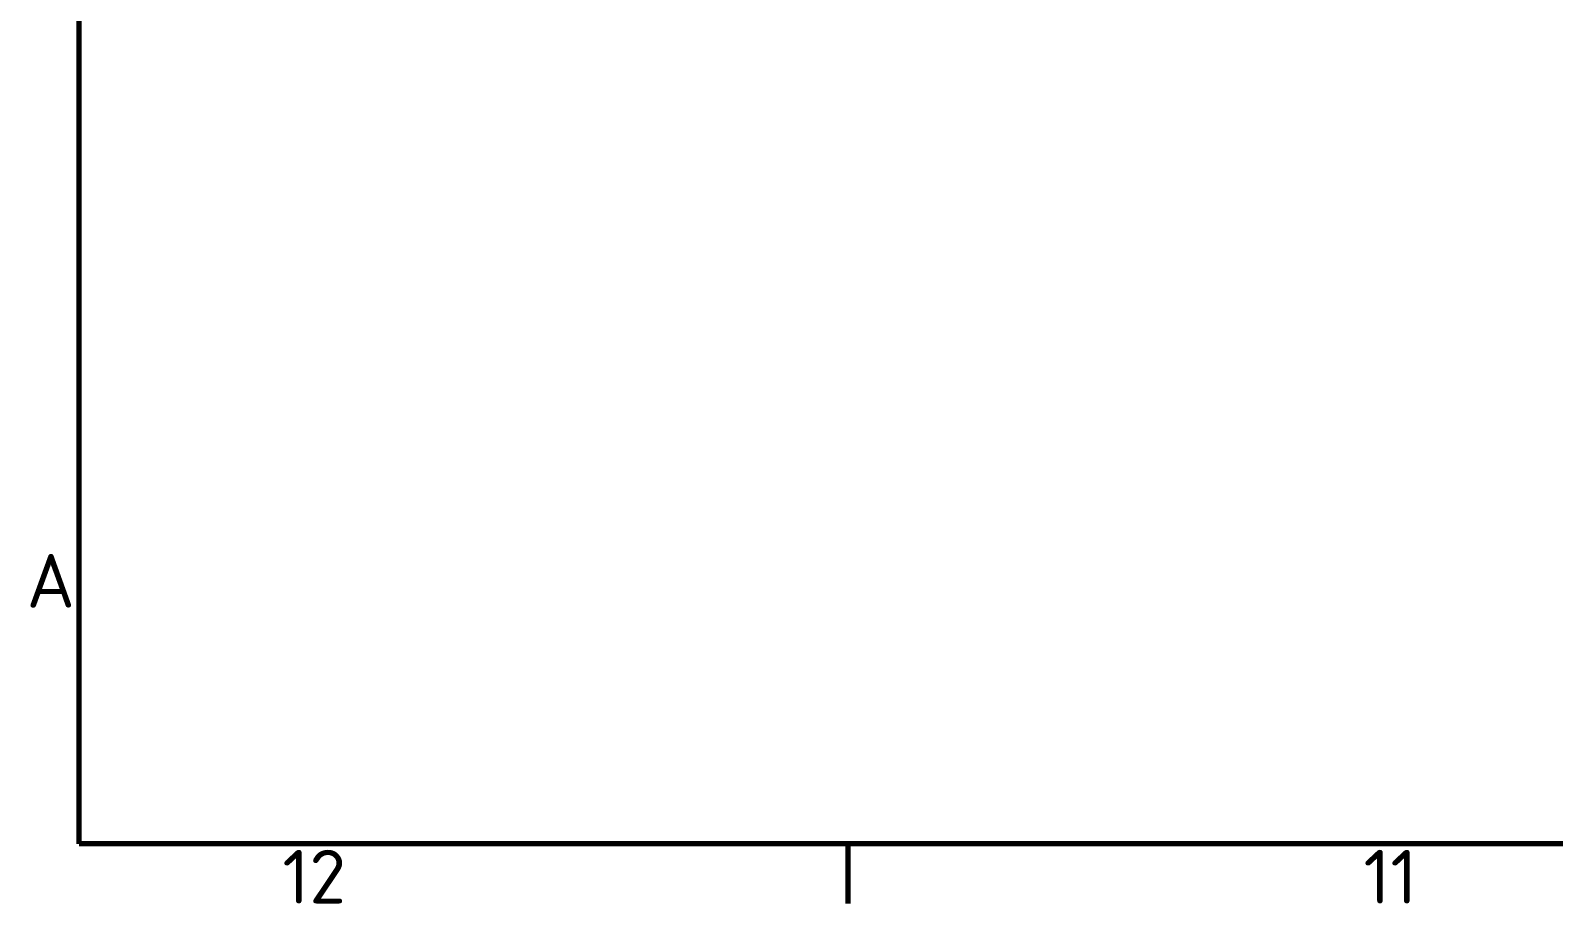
# Model space of a CAD drawing. Header units: millimetres. Extents: x 0 to 3089, y -40 to 1485.
# Drawn here: x 42.1 to 290.1, y 40.3 to 182.5 of the extents above; entities that cross this region are included whole.
import ezdxf

# ---------------------------------------------------------------- set-up
doc = ezdxf.new("R2010")
doc.units = ezdxf.units.MM
doc.header["$LTSCALE"] = 2.5
doc.layers.add('Rahmen (ISO)', color=7, linetype='Continuous', lineweight=70)
doc.styles.add('Notiztext (DIN)', font='isocpeur.ttf')

# ---------------------------------------------------------------- blocks, each defined once
blk = doc.blocks.new('Ränder Standardrahmen')
at = {"layer": 'Rahmen (ISO)'}
blk.add_line((70.083, 20), (70.083, 16.1), dxfattribs=at)
at = {"layer": 'Rahmen (ISO)', "flags": 128}
blk.add_lwpolyline([(20, 20), (20, 574), (821, 574), (821, 20), (20, 20)], dxfattribs=at)
at = {"layer": 'Rahmen (ISO)', "char_height": 3.5, "attachment_point": 7, "style": 'Notiztext (DIN)'}
for s, insert in [('A', (16.578, 35.375)), ('12', (33.242, 16.1)), ('11', (103.675, 16.1))]:
    blk.add_mtext(s, dxfattribs=dict(at, insert=insert))

msp = doc.modelspace()

# ---------------------------------------------------------------- block references
at = {"xscale": 2.5, "yscale": 2.5, "zscale": 2.5}
msp.add_blockref('Ränder Standardrahmen', (0, 0), dxfattribs=at)

doc.saveas('drawing.dxf')
